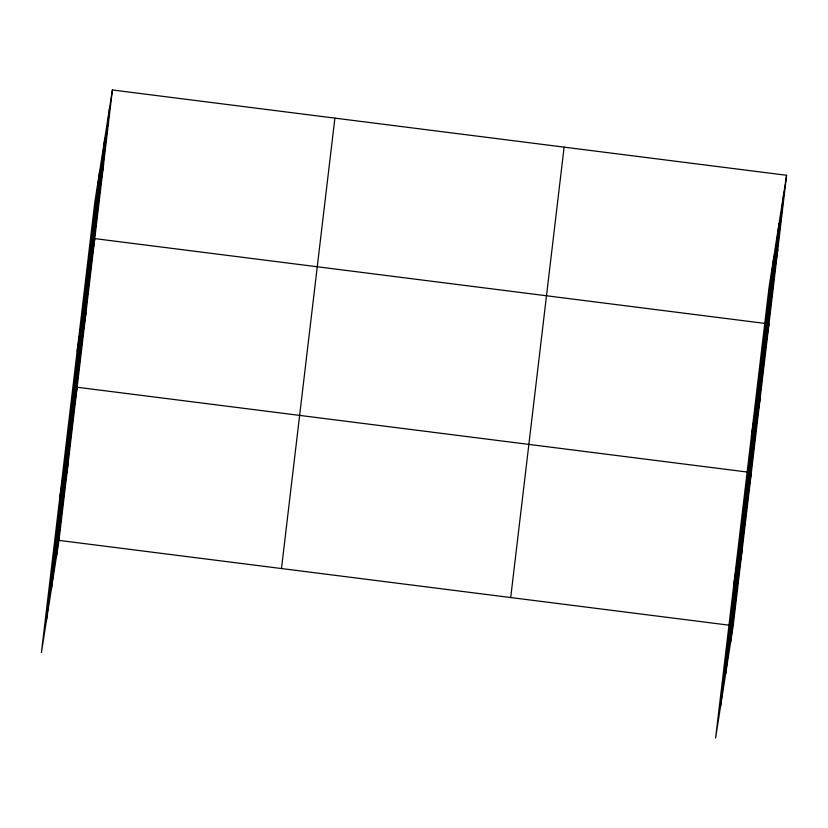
<?xml version="1.0" encoding="UTF-8"?>
<svg xmlns="http://www.w3.org/2000/svg" width="828" height="828" viewBox="0 0 828 828"><rect width="100%" height="100%" fill="white"/><g stroke="black" fill="none" stroke-linecap="round" stroke-linejoin="round"><path stroke-width="1.24" d="M46.337 621.176L99.743 170.765M51.429 588.687L104.835 138.266M56.366 557.14L109.772 106.729M112.401 89.973L94.806 202.301L41.4 652.712L58.985 540.394L112.401 89.973L786.6 175.288L733.194 625.699L715.599 738.027L769.015 287.606L786.6 175.288M281.479 568.546L334.885 118.125M510.71 597.547L564.116 147.136M720.546 706.491L773.952 256.069M725.628 673.992L779.034 223.581M730.565 642.456L783.981 192.034M100.964 181.042L103.583 164.296M77.18 350.937L94.775 238.609L765.144 323.438M83.338 329.689L85.957 312.932M59.554 499.574L77.149 387.245L747.518 472.074M65.443 480.571L68.072 463.815M775.163 266.357L777.792 249.601M751.389 436.242L768.974 323.924M757.537 414.994L760.166 398.237M733.763 584.889L751.348 472.56M739.652 565.886L742.271 549.13M58.985 540.394L729.354 625.212"/></g></svg>
